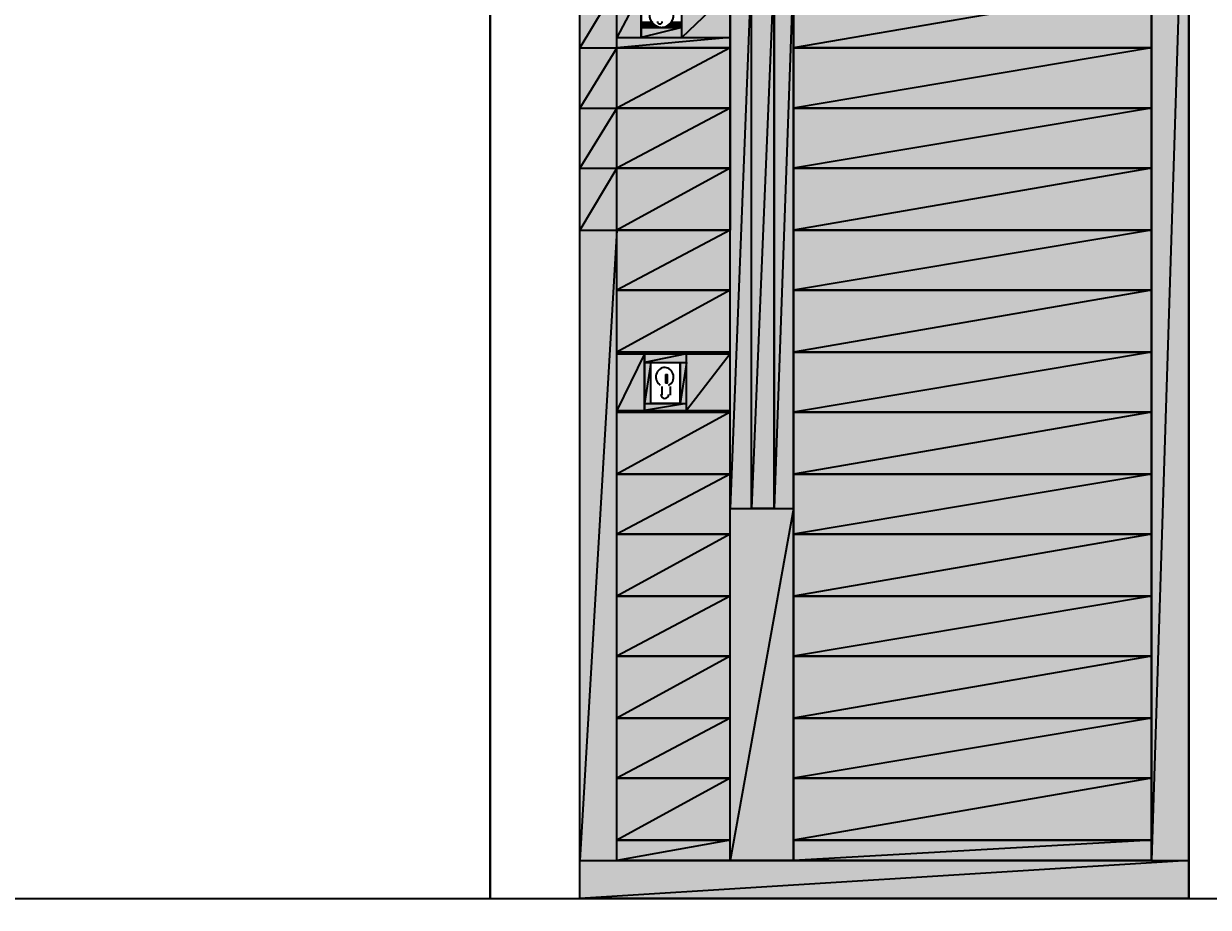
# Model space of a CAD drawing. Header units: millimetres. Extents: x -973 to 28250, y -35942 to 8545.
# Drawn here: x 3122 to 5009, y -34514 to -33107 of the extents above; entities that cross this region are included whole.
import ezdxf

# ---------------------------------------------------------------- set-up
doc = ezdxf.new("R2010")
doc.units = ezdxf.units.MM
for name, color, linetype in [('R02_DUVAR', 7, 'Continuous'), ('R02_KOT', 4, 'Continuous'), ('R02_OLCU', 4, 'Continuous'), ('R02_PENCERE', 4, 'Continuous')]:
    doc.layers.add(name, color=color, linetype=linetype)
doc.styles.get("Standard").update_dxf_attribs({"font": 'Arial.ttf'})
doc.dimstyles.new('ISO-25', dxfattribs={"dimtxt": 12, "dimasz": 3, "dimexe": 1.25, "dimexo": 0.625, "dimgap": 4, "dimtad": 1, "dimtxsty": 'Standard', "dimcen": 2.5, "dimadec": 0, "dimazin": 0, "dimtfac": 1, "dimtmove": 0, "dimatfit": 3, "dimfxl": 1, "dimarcsym": 0})

# ---------------------------------------------------------------- blocks, each defined once
blk = doc.blocks.new('kaynak-on-kapi')
at = {"true_color": 0x636466}
h = blk.add_hatch(color=251, dxfattribs=at)
h.paths.add_polyline_path([(64.49, 129.35), (68.7, 129.35), (64.49, 4.02)])
h.paths.add_polyline_path([(68.7, 129.35), (64.49, 4.02), (68.7, 4.02)])
h = blk.add_hatch(color=251, dxfattribs=at)
h.paths.add_polyline_path([(16.99, 99.39), (19.37, 99.39), (16.99, 41.47)])
h.paths.add_polyline_path([(19.37, 99.39), (16.99, 41.47), (19.37, 41.47)])
at = {"true_color": 0x502a10}
h = blk.add_hatch(color=38, dxfattribs=at)
h.paths.add_polyline_path([(19.37, 99.39), (21.92, 99.39), (19.37, 41.47)])
h.paths.add_polyline_path([(21.92, 99.39), (19.37, 41.47), (21.92, 41.47)])
at = {"true_color": 0x636466}
h = blk.add_hatch(color=251, dxfattribs=at)
h.paths.add_polyline_path([(21.92, 99.39), (24.12, 99.39), (21.92, 41.47)])
h.paths.add_polyline_path([(24.12, 99.39), (21.92, 41.47), (24.12, 41.47)])
h = blk.add_hatch(color=251, dxfattribs=at)
h.paths.add_polyline_path([(0, 97.02), (4.2, 97.02), (0, 90.44)])
h.paths.add_polyline_path([(4.2, 97.02), (0, 90.44), (4.2, 90.44)])
at = {"true_color": 0x502a10}
h = blk.add_hatch(color=38, dxfattribs=at)
h.paths.add_polyline_path([(24.12, 97.02), (64.49, 97.02), (24.12, 90.44)])
h.paths.add_polyline_path([(64.49, 97.02), (24.12, 90.44), (64.49, 90.44)])
h = blk.add_hatch(color=38, dxfattribs=at)
h.paths.add_polyline_path([(4.2, 96.47), (6.94, 96.47), (4.2, 91.54)])
h.paths.add_polyline_path([(6.94, 96.47), (4.2, 91.54), (6.94, 91.54)])
h = blk.add_hatch(color=38, dxfattribs=at)
h.paths.add_polyline_path([(11.51, 96.47), (16.99, 96.47), (11.51, 91.54)])
h.paths.add_polyline_path([(16.99, 96.47), (11.51, 91.54), (16.99, 91.54)])
at = {"true_color": 0x636466}
h = blk.add_hatch(color=251, dxfattribs=at)
h.paths.add_polyline_path([(6.94, 93.18), (8.22, 93.18), (6.94, 93)])
h.paths.add_polyline_path([(8.22, 93.18), (6.94, 93), (8.22, 93)])
h = blk.add_hatch(color=251, dxfattribs=at)
h.paths.add_polyline_path([(6.94, 93), (8.22, 93), (6.94, 92.81)])
h.paths.add_polyline_path([(8.22, 93), (6.94, 92.81), (8.4, 92.81)])
h = blk.add_hatch(color=251, dxfattribs=at)
h.paths.add_polyline_path([(6.94, 92.81), (8.59, 92.81), (6.94, 92.63)])
h.paths.add_polyline_path([(8.59, 92.81), (6.94, 92.63), (8.95, 92.63)])
h = blk.add_hatch(color=251, dxfattribs=at)
h.paths.add_polyline_path([(6.94, 92.81), (8.4, 92.81)])
h.paths.add_polyline_path([(8.4, 92.81), (6.94, 92.81), (8.59, 92.81)])
h = blk.add_hatch(color=251, dxfattribs=at)
h.paths.add_polyline_path([(6.94, 92.63), (11.51, 92.63), (6.94, 91.54)])
h.paths.add_polyline_path([(11.51, 92.63), (6.94, 91.54), (11.51, 91.54)])
h = blk.add_hatch(color=251, dxfattribs=at)
h.paths.add_polyline_path([(6.94, 92.63), (8.95, 92.63)])
h.paths.add_polyline_path([(8.95, 92.63), (6.94, 92.63), (9.14, 92.63)])
h = blk.add_hatch(color=251, dxfattribs=at)
h.paths.add_polyline_path([(9.32, 92.63), (11.51, 92.63)])
h.paths.add_polyline_path([(9.32, 92.63), (11.51, 92.63), (9.68, 92.63)])
h = blk.add_hatch(color=251, dxfattribs=at)
h.paths.add_polyline_path([(9.87, 92.81), (11.51, 92.81), (9.68, 92.63)])
h.paths.add_polyline_path([(11.51, 92.81), (9.68, 92.63), (11.51, 92.63)])
h = blk.add_hatch(color=251, dxfattribs=at)
h.paths.add_polyline_path([(9.87, 92.81), (11.51, 92.81)])
h.paths.add_polyline_path([(9.87, 92.81), (11.51, 92.81), (10.05, 92.81)])
h = blk.add_hatch(color=251, dxfattribs=at)
h.paths.add_polyline_path([(10.23, 93), (11.51, 93), (10.05, 92.81)])
h.paths.add_polyline_path([(11.51, 93), (10.05, 92.81), (11.51, 92.81)])
h = blk.add_hatch(color=251, dxfattribs=at)
h.paths.add_polyline_path([(10.41, 93.18), (11.51, 93.18), (10.23, 93)])
h.paths.add_polyline_path([(11.51, 93.18), (10.23, 93), (11.51, 93)])
at = {"true_color": 0x502a10}
h = blk.add_hatch(color=38, dxfattribs=at)
h.paths.add_polyline_path([(4.2, 91.54), (16.99, 91.54), (4.2, 90.44)])
h.paths.add_polyline_path([(16.99, 91.54), (4.2, 90.44), (16.99, 90.44)])
at = {"true_color": 0x636466}
h = blk.add_hatch(color=251, dxfattribs=at)
h.paths.add_polyline_path([(0, 90.44), (4.2, 90.44), (0, 84.04)])
h.paths.add_polyline_path([(4.2, 90.44), (0, 84.04), (4.2, 84.04)])
at = {"true_color": 0x502a10}
h = blk.add_hatch(color=38, dxfattribs=at)
h.paths.add_polyline_path([(4.2, 90.44), (16.99, 90.44), (4.2, 84.04)])
h.paths.add_polyline_path([(16.99, 90.44), (4.2, 84.04), (16.99, 84.04)])
h = blk.add_hatch(color=38, dxfattribs=at)
h.paths.add_polyline_path([(24.12, 90.44), (64.49, 90.44), (24.12, 84.04)])
h.paths.add_polyline_path([(64.49, 90.44), (24.12, 84.04), (64.49, 84.04)])
at = {"true_color": 0x636466}
h = blk.add_hatch(color=251, dxfattribs=at)
h.paths.add_polyline_path([(0, 84.04), (4.2, 84.04), (0, 77.65)])
h.paths.add_polyline_path([(4.2, 84.04), (0, 77.65), (4.2, 77.65)])
at = {"true_color": 0x502a10}
h = blk.add_hatch(color=38, dxfattribs=at)
h.paths.add_polyline_path([(4.2, 84.04), (16.99, 84.04), (4.2, 77.65)])
h.paths.add_polyline_path([(16.99, 84.04), (4.2, 77.65), (16.99, 77.65)])
h = blk.add_hatch(color=38, dxfattribs=at)
h.paths.add_polyline_path([(24.12, 84.04), (64.49, 84.04), (24.12, 77.65)])
h.paths.add_polyline_path([(64.49, 84.04), (24.12, 77.65), (64.49, 77.65)])
at = {"true_color": 0x636466}
h = blk.add_hatch(color=251, dxfattribs=at)
h.paths.add_polyline_path([(0, 77.65), (4.2, 77.65), (0, 71.07)])
h.paths.add_polyline_path([(4.2, 77.65), (0, 71.07), (4.2, 71.07)])
at = {"true_color": 0x502a10}
h = blk.add_hatch(color=38, dxfattribs=at)
h.paths.add_polyline_path([(4.2, 77.65), (16.99, 77.65), (4.2, 71.07)])
h.paths.add_polyline_path([(16.99, 77.65), (4.2, 71.07), (16.99, 71.07)])
h = blk.add_hatch(color=38, dxfattribs=at)
h.paths.add_polyline_path([(24.12, 77.65), (64.49, 77.65), (24.12, 71.07)])
h.paths.add_polyline_path([(64.49, 77.65), (24.12, 71.07), (64.49, 71.07)])
at = {"true_color": 0x636466}
h = blk.add_hatch(color=251, dxfattribs=at)
h.paths.add_polyline_path([(0, 71.07), (4.2, 71.07), (0, 4.02)])
h.paths.add_polyline_path([(4.2, 71.07), (0, 4.02), (4.2, 4.02)])
at = {"true_color": 0x502a10}
h = blk.add_hatch(color=38, dxfattribs=at)
h.paths.add_polyline_path([(4.2, 71.07), (16.99, 71.07), (4.2, 64.68)])
h.paths.add_polyline_path([(16.99, 71.07), (4.2, 64.68), (16.99, 64.68)])
h = blk.add_hatch(color=38, dxfattribs=at)
h.paths.add_polyline_path([(24.12, 71.07), (64.49, 71.07), (24.12, 64.68)])
h.paths.add_polyline_path([(64.49, 71.07), (24.12, 64.68), (64.49, 64.68)])
h = blk.add_hatch(color=38, dxfattribs=at)
h.paths.add_polyline_path([(4.2, 64.68), (16.99, 64.68), (4.2, 58.1)])
h.paths.add_polyline_path([(16.99, 64.68), (4.2, 58.1), (16.99, 58.1)])
h = blk.add_hatch(color=38, dxfattribs=at)
h.paths.add_polyline_path([(24.12, 64.68), (64.49, 64.68), (24.12, 58.1)])
h.paths.add_polyline_path([(64.49, 64.68), (24.12, 58.1), (64.49, 58.1)])
h = blk.add_hatch(color=38, dxfattribs=at)
h.paths.add_polyline_path([(4.2, 58.1), (16.99, 58.1), (4.2, 57.92)])
h.paths.add_polyline_path([(16.99, 58.1), (4.2, 57.92), (16.99, 57.92)])
h = blk.add_hatch(color=38, dxfattribs=at)
h.paths.add_polyline_path([(24.12, 58.1), (64.49, 58.1), (24.12, 51.71)])
h.paths.add_polyline_path([(64.49, 58.1), (24.12, 51.71), (64.49, 51.71)])
h = blk.add_hatch(color=38, dxfattribs=at)
h.paths.add_polyline_path([(4.2, 57.92), (7.31, 57.92), (4.2, 51.89)])
h.paths.add_polyline_path([(7.31, 57.92), (4.2, 51.89), (7.31, 51.89)])
at = {"true_color": 0x636466}
h = blk.add_hatch(color=251, dxfattribs=at)
h.paths.add_polyline_path([(7.31, 57.92), (12.06, 57.92), (7.31, 57)])
h.paths.add_polyline_path([(12.06, 57.92), (7.31, 57), (12.06, 57)])
h = blk.add_hatch(color=251, dxfattribs=at)
h.paths.add_polyline_path([(7.31, 57), (8.04, 57), (7.31, 52.62)])
h.paths.add_polyline_path([(8.04, 57), (7.31, 52.62), (8.04, 52.62)])
h = blk.add_hatch(color=251, dxfattribs=at)
h.paths.add_polyline_path([(11.33, 57), (12.06, 57), (11.33, 52.62)])
h.paths.add_polyline_path([(12.06, 57), (11.33, 52.62), (12.06, 52.62)])
at = {"true_color": 0x502a10}
h = blk.add_hatch(color=38, dxfattribs=at)
h.paths.add_polyline_path([(12.06, 57.92), (16.99, 57.92), (12.06, 51.89)])
h.paths.add_polyline_path([(16.99, 57.92), (12.06, 51.89), (16.99, 51.89)])
h = blk.add_hatch(color=38, dxfattribs=at)
h.paths.add_polyline_path([(4.2, 51.89), (16.99, 51.89), (4.2, 51.71)])
h.paths.add_polyline_path([(16.99, 51.89), (4.2, 51.71), (16.99, 51.71)])
h = blk.add_hatch(color=38, dxfattribs=at)
h.paths.add_polyline_path([(4.2, 51.71), (16.99, 51.71), (4.2, 45.13)])
h.paths.add_polyline_path([(16.99, 51.71), (4.2, 45.13), (16.99, 45.13)])
at = {"true_color": 0x636466}
h = blk.add_hatch(color=251, dxfattribs=at)
h.paths.add_polyline_path([(7.31, 52.62), (12.06, 52.62), (7.31, 51.89)])
h.paths.add_polyline_path([(12.06, 52.62), (7.31, 51.89), (12.06, 51.89)])
at = {"true_color": 0x502a10}
h = blk.add_hatch(color=38, dxfattribs=at)
h.paths.add_polyline_path([(24.12, 51.71), (64.49, 51.71), (24.12, 45.13)])
h.paths.add_polyline_path([(64.49, 51.71), (24.12, 45.13), (64.49, 45.13)])
h = blk.add_hatch(color=38, dxfattribs=at)
h.paths.add_polyline_path([(4.2, 45.13), (16.99, 45.13), (4.2, 38.73)])
h.paths.add_polyline_path([(16.99, 45.13), (4.2, 38.73), (16.99, 38.73)])
h = blk.add_hatch(color=38, dxfattribs=at)
h.paths.add_polyline_path([(24.12, 45.13), (64.49, 45.13), (24.12, 38.73)])
h.paths.add_polyline_path([(64.49, 45.13), (24.12, 38.73), (64.49, 38.73)])
at = {"true_color": 0x636466}
h = blk.add_hatch(color=251, dxfattribs=at)
h.paths.add_polyline_path([(16.99, 41.47), (24.12, 41.47), (16.99, 4.02)])
h.paths.add_polyline_path([(24.12, 41.47), (16.99, 4.02), (24.12, 4.02)])
at = {"true_color": 0x502a10}
h = blk.add_hatch(color=38, dxfattribs=at)
h.paths.add_polyline_path([(4.2, 38.73), (16.99, 38.73), (4.2, 32.16)])
h.paths.add_polyline_path([(16.99, 38.73), (4.2, 32.16), (16.99, 32.16)])
h = blk.add_hatch(color=38, dxfattribs=at)
h.paths.add_polyline_path([(24.12, 38.73), (64.49, 38.73), (24.12, 32.16)])
h.paths.add_polyline_path([(64.49, 38.73), (24.12, 32.16), (64.49, 32.16)])
h = blk.add_hatch(color=38, dxfattribs=at)
h.paths.add_polyline_path([(4.2, 32.16), (16.99, 32.16), (4.2, 25.76)])
h.paths.add_polyline_path([(16.99, 32.16), (4.2, 25.76), (16.99, 25.76)])
h = blk.add_hatch(color=38, dxfattribs=at)
h.paths.add_polyline_path([(24.12, 32.16), (64.49, 32.16), (24.12, 25.76)])
h.paths.add_polyline_path([(64.49, 32.16), (24.12, 25.76), (64.49, 25.76)])
h = blk.add_hatch(color=38, dxfattribs=at)
h.paths.add_polyline_path([(4.2, 25.76), (16.99, 25.76), (4.2, 19.18)])
h.paths.add_polyline_path([(16.99, 25.76), (4.2, 19.18), (16.99, 19.18)])
h = blk.add_hatch(color=38, dxfattribs=at)
h.paths.add_polyline_path([(24.12, 25.76), (64.49, 25.76), (24.12, 19.18)])
h.paths.add_polyline_path([(64.49, 25.76), (24.12, 19.18), (64.49, 19.18)])
h = blk.add_hatch(color=38, dxfattribs=at)
h.paths.add_polyline_path([(4.2, 19.18), (16.99, 19.18), (4.2, 12.79)])
h.paths.add_polyline_path([(16.99, 19.18), (4.2, 12.79), (16.99, 12.79)])
h = blk.add_hatch(color=38, dxfattribs=at)
h.paths.add_polyline_path([(24.12, 19.18), (64.49, 19.18), (24.12, 12.79)])
h.paths.add_polyline_path([(64.49, 19.18), (24.12, 12.79), (64.49, 12.79)])
h = blk.add_hatch(color=38, dxfattribs=at)
h.paths.add_polyline_path([(4.2, 12.79), (16.99, 12.79), (4.2, 6.21)])
h.paths.add_polyline_path([(16.99, 12.79), (4.2, 6.21), (16.99, 6.21)])
h = blk.add_hatch(color=38, dxfattribs=at)
h.paths.add_polyline_path([(24.12, 12.79), (64.49, 12.79), (24.12, 6.21)])
h.paths.add_polyline_path([(64.49, 12.79), (24.12, 6.21), (64.49, 6.21)])
h = blk.add_hatch(color=38, dxfattribs=at)
h.paths.add_polyline_path([(4.2, 6.21), (16.99, 6.21), (4.2, 4.02)])
h.paths.add_polyline_path([(16.99, 6.21), (4.2, 4.02), (16.99, 4.02)])
h = blk.add_hatch(color=38, dxfattribs=at)
h.paths.add_polyline_path([(24.12, 6.21), (64.49, 6.21), (24.12, 4.02)])
h.paths.add_polyline_path([(64.49, 6.21), (24.12, 4.02), (64.49, 4.02)])
at = {"true_color": 0x636466}
h = blk.add_hatch(color=251, dxfattribs=at)
h.paths.add_polyline_path([(0, 4.02), (68.7, 4.02), (0, 0)])
h.paths.add_polyline_path([(68.7, 4.02), (0, 0), (68.7, 0)])
at = {"color": 7, "linetype": 'Continuous', "lineweight": 25, "ltscale": 0.5}
for p, q in [((16.99, 90.44), (4.2, 90.44)), ((64.49, 90.44), (24.12, 90.44)), ((16.99, 84.04), (4.2, 84.04)), ((64.49, 84.04), (24.12, 84.04)), ((16.99, 77.65), (4.2, 77.65)), ((64.49, 77.65), (24.12, 77.65)), ((16.99, 71.07), (4.2, 71.07)), ((64.49, 71.07), (24.12, 71.07)), ((64.49, 71.07), (24.12, 71.07)), ((16.99, 64.68), (4.2, 64.68)), ((64.49, 64.68), (24.12, 64.68)), ((16.99, 58.1), (4.2, 58.1)), ((64.49, 58.1), (24.12, 58.1)), ((9.68, 55.72), (9.68, 54.81)), ((9.32, 53.53), (9.32, 54.45)), ((10.23, 53.53), (10.23, 54.45)), ((16.99, 51.71), (4.2, 51.71)), ((64.49, 51.71), (24.12, 51.71)), ((16.99, 45.13), (4.2, 45.13)), ((64.49, 45.13), (24.12, 45.13)), ((16.99, 38.73), (4.2, 38.73)), ((64.49, 38.73), (24.12, 38.73)), ((16.99, 32.16), (4.2, 32.16)), ((64.49, 32.16), (24.12, 32.16)), ((16.99, 25.76), (4.2, 25.76)), ((64.49, 25.76), (24.12, 25.76)), ((16.99, 19.18), (4.2, 19.18)), ((64.49, 19.18), (24.12, 19.18)), ((16.99, 12.79), (4.2, 12.79)), ((64.49, 12.79), (24.12, 12.79)), ((16.99, 6.21), (4.2, 6.21)), ((64.49, 6.21), (24.12, 6.21)), ((68.7, 0), (0, 0))]:
    blk.add_line(p, q, dxfattribs=at)
at = {"color": 7, "linetype": 'Continuous', "lineweight": 25}
for points in [[(68.7, 0), (0, 0), (0, 133.56), (68.7, 133.56)], [(64.49, 4.02), (4.2, 4.02), (4.2, 129.35), (64.49, 129.35)], [(24.12, 4.02), (16.99, 4.02), (16.99, 129.35), (24.12, 129.35)], [(21.92, 41.47), (19.37, 41.47), (19.37, 99.39), (21.92, 99.39)], [(4.2, 97.02), (16.99, 97.02), (16.99, 90.44), (4.2, 90.44)], [(24.12, 97.02), (64.49, 97.02), (64.49, 90.44), (24.12, 90.44)], [(11.51, 96.47), (6.94, 96.47), (6.94, 91.54), (11.51, 91.54)], [(11.51, 96.47), (6.94, 96.47), (6.94, 91.54), (11.51, 91.54)], [(4.2, 90.44), (16.99, 90.44), (16.99, 84.04), (4.2, 84.04)], [(24.12, 90.44), (64.49, 90.44), (64.49, 84.04), (24.12, 84.04)], [(4.2, 84.04), (16.99, 84.04), (16.99, 77.65), (4.2, 77.65)], [(24.12, 84.04), (64.49, 84.04), (64.49, 77.65), (24.12, 77.65)], [(4.2, 77.65), (16.99, 77.65), (16.99, 71.07), (4.2, 71.07)], [(24.12, 77.65), (64.49, 77.65), (64.49, 71.07), (24.12, 71.07)], [(24.12, 71.07), (64.49, 71.07), (64.49, 64.68), (24.12, 64.68)], [(24.12, 64.68), (64.49, 64.68), (64.49, 58.1), (24.12, 58.1)], [(24.12, 58.1), (64.49, 58.1), (64.49, 51.71), (24.12, 51.71)], [(12.06, 57.92), (7.31, 57.92), (7.31, 51.89), (12.06, 51.89)], [(8.04, 57), (11.33, 57), (11.33, 52.62), (8.04, 52.62)], [(24.12, 51.71), (64.49, 51.71), (64.49, 45.13), (24.12, 45.13)], [(24.12, 45.13), (64.49, 45.13), (64.49, 38.73), (24.12, 38.73)], [(24.12, 38.73), (64.49, 38.73), (64.49, 32.16), (24.12, 32.16)], [(24.12, 32.16), (64.49, 32.16), (64.49, 25.76), (24.12, 25.76)], [(24.12, 25.76), (64.49, 25.76), (64.49, 19.18), (24.12, 19.18)], [(24.12, 19.18), (64.49, 19.18), (64.49, 12.79), (24.12, 12.79)], [(24.12, 12.79), (64.49, 12.79), (64.49, 6.21), (24.12, 6.21)], [(24.12, 6.21), (64.49, 6.21), (64.49, 4.02), (24.12, 4.02)]]:
    blk.add_lwpolyline(points, close=True, dxfattribs=at)
at = {"color": 251, "linetype": 'Continuous', "lineweight": -2, "true_color": 0x636466}
for points in [[(68.7, 129.35), (64.49, 4.02), (68.7, 4.02)], [(64.49, 129.35), (68.7, 129.35), (64.49, 4.02)], [(19.37, 99.39), (16.99, 41.47), (19.37, 41.47)], [(16.99, 99.39), (19.37, 99.39), (16.99, 41.47)], [(24.12, 99.39), (21.92, 41.47), (24.12, 41.47)], [(21.92, 99.39), (24.12, 99.39), (21.92, 41.47)], [(4.2, 97.02), (0, 90.44), (4.2, 90.44)], [(0, 97.02), (4.2, 97.02), (0, 90.44)], [(8.22, 93.18), (6.94, 93), (8.22, 93)], [(6.94, 93.18), (8.22, 93.18), (6.94, 93)], [(8.22, 93), (6.94, 92.81), (8.4, 92.81)], [(6.94, 93), (8.22, 93), (6.94, 92.81)], [(8.59, 92.81), (6.94, 92.63), (8.95, 92.63)], [(6.94, 92.81), (8.59, 92.81), (6.94, 92.63)], [(8.4, 92.81), (6.94, 92.81), (8.59, 92.81)], [(6.94, 92.81), (8.4, 92.81)], [(11.51, 92.63), (6.94, 91.54), (11.51, 91.54)], [(6.94, 92.63), (11.51, 92.63), (6.94, 91.54)], [(8.95, 92.63), (6.94, 92.63), (9.14, 92.63)], [(6.94, 92.63), (8.95, 92.63)], [(9.32, 92.63), (11.51, 92.63), (9.68, 92.63)], [(9.32, 92.63), (9.32, 92.63), (11.51, 92.63)], [(11.51, 92.81), (9.68, 92.63), (11.51, 92.63)], [(9.87, 92.81), (11.51, 92.81), (9.68, 92.63)], [(9.87, 92.81), (11.51, 92.81), (10.05, 92.81)], [(9.87, 92.81), (9.87, 92.81), (11.51, 92.81)], [(11.51, 93), (10.05, 92.81), (11.51, 92.81)], [(10.23, 93), (11.51, 93), (10.05, 92.81)], [(11.51, 93.18), (10.23, 93), (11.51, 93)], [(10.41, 93.18), (11.51, 93.18), (10.23, 93)], [(4.2, 90.44), (0, 84.04), (4.2, 84.04)], [(0, 90.44), (4.2, 90.44), (0, 84.04)], [(4.2, 84.04), (0, 77.65), (4.2, 77.65)], [(0, 84.04), (4.2, 84.04), (0, 77.65)], [(4.2, 77.65), (0, 71.07), (4.2, 71.07)], [(0, 77.65), (4.2, 77.65), (0, 71.07)], [(4.2, 71.07), (0, 4.02), (4.2, 4.02)], [(0, 71.07), (4.2, 71.07), (0, 4.02)], [(12.06, 57.92), (7.31, 57), (12.06, 57)], [(7.31, 57.92), (12.06, 57.92), (7.31, 57)], [(8.04, 57), (7.31, 52.62), (8.04, 52.62)], [(7.31, 57), (8.04, 57), (7.31, 52.62)], [(12.06, 57), (11.33, 52.62), (12.06, 52.62)], [(11.33, 57), (12.06, 57), (11.33, 52.62)], [(12.06, 52.62), (7.31, 51.89), (12.06, 51.89)], [(7.31, 52.62), (12.06, 52.62), (7.31, 51.89)], [(24.12, 41.47), (16.99, 4.02), (24.12, 4.02)], [(16.99, 41.47), (24.12, 41.47), (16.99, 4.02)], [(68.7, 4.02), (0, 0), (68.7, 0)], [(0, 4.02), (68.7, 4.02), (0, 0)]]:
    blk.add_lwpolyline(points, close=True, dxfattribs=at)
at = {"color": 38, "linetype": 'Continuous', "lineweight": -2, "true_color": 0x502a10}
for points in [[(21.92, 99.39), (19.37, 41.47), (21.92, 41.47)], [(19.37, 99.39), (21.92, 99.39), (19.37, 41.47)], [(64.49, 97.02), (24.12, 90.44), (64.49, 90.44)], [(24.12, 97.02), (64.49, 97.02), (24.12, 90.44)], [(6.94, 96.47), (4.2, 91.54), (6.94, 91.54)], [(4.2, 96.47), (6.94, 96.47), (4.2, 91.54)], [(16.99, 96.47), (11.51, 91.54), (16.99, 91.54)], [(11.51, 96.47), (16.99, 96.47), (11.51, 91.54)], [(16.99, 91.54), (4.2, 90.44), (16.99, 90.44)], [(4.2, 91.54), (16.99, 91.54), (4.2, 90.44)], [(16.99, 90.44), (4.2, 84.04), (16.99, 84.04)], [(4.2, 90.44), (16.99, 90.44), (4.2, 84.04)], [(64.49, 90.44), (24.12, 84.04), (64.49, 84.04)], [(24.12, 90.44), (64.49, 90.44), (24.12, 84.04)], [(16.99, 84.04), (4.2, 77.65), (16.99, 77.65)], [(4.2, 84.04), (16.99, 84.04), (4.2, 77.65)], [(64.49, 84.04), (24.12, 77.65), (64.49, 77.65)], [(24.12, 84.04), (64.49, 84.04), (24.12, 77.65)], [(16.99, 77.65), (4.2, 71.07), (16.99, 71.07)], [(4.2, 77.65), (16.99, 77.65), (4.2, 71.07)], [(64.49, 77.65), (24.12, 71.07), (64.49, 71.07)], [(24.12, 77.65), (64.49, 77.65), (24.12, 71.07)], [(16.99, 71.07), (4.2, 64.68), (16.99, 64.68)], [(4.2, 71.07), (16.99, 71.07), (4.2, 64.68)], [(64.49, 71.07), (24.12, 64.68), (64.49, 64.68)], [(24.12, 71.07), (64.49, 71.07), (24.12, 64.68)], [(16.99, 64.68), (4.2, 58.1), (16.99, 58.1)], [(4.2, 64.68), (16.99, 64.68), (4.2, 58.1)], [(64.49, 64.68), (24.12, 58.1), (64.49, 58.1)], [(24.12, 64.68), (64.49, 64.68), (24.12, 58.1)], [(16.99, 58.1), (4.2, 57.92), (16.99, 57.92)], [(4.2, 58.1), (16.99, 58.1), (4.2, 57.92)], [(64.49, 58.1), (24.12, 51.71), (64.49, 51.71)], [(24.12, 58.1), (64.49, 58.1), (24.12, 51.71)], [(7.31, 57.92), (4.2, 51.89), (7.31, 51.89)], [(4.2, 57.92), (7.31, 57.92), (4.2, 51.89)], [(16.99, 57.92), (12.06, 51.89), (16.99, 51.89)], [(12.06, 57.92), (16.99, 57.92), (12.06, 51.89)], [(16.99, 51.89), (4.2, 51.71), (16.99, 51.71)], [(4.2, 51.89), (16.99, 51.89), (4.2, 51.71)], [(16.99, 51.71), (4.2, 45.13), (16.99, 45.13)], [(4.2, 51.71), (16.99, 51.71), (4.2, 45.13)], [(64.49, 51.71), (24.12, 45.13), (64.49, 45.13)], [(24.12, 51.71), (64.49, 51.71), (24.12, 45.13)], [(16.99, 45.13), (4.2, 38.73), (16.99, 38.73)], [(4.2, 45.13), (16.99, 45.13), (4.2, 38.73)], [(64.49, 45.13), (24.12, 38.73), (64.49, 38.73)], [(24.12, 45.13), (64.49, 45.13), (24.12, 38.73)], [(16.99, 38.73), (4.2, 32.16), (16.99, 32.16)], [(4.2, 38.73), (16.99, 38.73), (4.2, 32.16)], [(64.49, 38.73), (24.12, 32.16), (64.49, 32.16)], [(24.12, 38.73), (64.49, 38.73), (24.12, 32.16)], [(16.99, 32.16), (4.2, 25.76), (16.99, 25.76)], [(4.2, 32.16), (16.99, 32.16), (4.2, 25.76)], [(64.49, 32.16), (24.12, 25.76), (64.49, 25.76)], [(24.12, 32.16), (64.49, 32.16), (24.12, 25.76)], [(16.99, 25.76), (4.2, 19.18), (16.99, 19.18)], [(4.2, 25.76), (16.99, 25.76), (4.2, 19.18)], [(64.49, 25.76), (24.12, 19.18), (64.49, 19.18)], [(24.12, 25.76), (64.49, 25.76), (24.12, 19.18)], [(16.99, 19.18), (4.2, 12.79), (16.99, 12.79)], [(4.2, 19.18), (16.99, 19.18), (4.2, 12.79)], [(64.49, 19.18), (24.12, 12.79), (64.49, 12.79)], [(24.12, 19.18), (64.49, 19.18), (24.12, 12.79)], [(16.99, 12.79), (4.2, 6.21), (16.99, 6.21)], [(4.2, 12.79), (16.99, 12.79), (4.2, 6.21)], [(64.49, 12.79), (24.12, 6.21), (64.49, 6.21)], [(24.12, 12.79), (64.49, 12.79), (24.12, 6.21)], [(16.99, 6.21), (4.2, 4.02), (16.99, 4.02)], [(4.2, 6.21), (16.99, 6.21), (4.2, 4.02)], [(64.49, 6.21), (24.12, 4.02), (64.49, 4.02)], [(24.12, 6.21), (64.49, 6.21), (24.12, 4.02)]]:
    blk.add_lwpolyline(points, close=True, dxfattribs=at)
at = {"color": 7, "linetype": 'Continuous', "lineweight": 25}
blk.add_lwpolyline([(9.68, 55.72), (9.87, 55.72), (9.87, 54.81), (9.68, 54.81)], dxfattribs=at)
for points in [[(7.86, 94), (7.86, 93.24), (8.47, 92.63), (9.23, 92.63)], [(7.86, 94), (7.86, 93.24), (8.47, 92.63), (9.23, 92.63)], [(8.77, 93.27), (8.77, 93.12), (8.89, 93), (9.04, 93)], [(8.77, 93.27), (8.77, 93.12), (8.89, 93), (9.04, 93)], [(9.04, 93), (9.2, 93), (9.32, 93.12), (9.32, 93.27)], [(9.04, 93), (9.18, 92.99), (9.31, 93.11), (9.32, 93.26)], [(9.23, 92.63), (9.98, 92.63), (10.6, 93.24), (10.6, 94)], [(9.23, 92.63), (9.98, 92.63), (10.6, 93.24), (10.6, 94)], [(8.63, 55.73), (8.5, 55.28), (8.69, 54.81), (9.09, 54.58)], [(9.63, 56.46), (9.17, 56.47), (8.75, 56.17), (8.63, 55.73)], [(10.57, 55.66), (10.48, 56.11), (10.09, 56.44), (9.63, 56.46)], [(10.03, 54.55), (10.45, 54.75), (10.67, 55.21), (10.57, 55.66)], [(9.14, 53.62), (9.14, 53.37), (9.34, 53.17), (9.59, 53.17)], [(9.59, 53.17), (9.84, 53.17), (10.05, 53.37), (10.05, 53.62)]]:
    blk.add_open_spline(points, degree=3, dxfattribs=at)
blk = doc.blocks.new('*D356')
at = {"layer": 'Defpoints', "color": 0, "transparency": 16777216}
for p in [(0, -34500), (12500, -34500), (12500, -35100)]:
    blk.add_point(p, dxfattribs=at)
at = {"layer": 'R02_OLCU', "color": 4, "lineweight": -2, "transparency": 16777216}
for p, q in [((0, -34560), (0, -35145)), ((12500, -34560), (12500, -35145)), ((80, -35100), (12420, -35100))]:
    blk.add_line(p, q, dxfattribs=at)
at = {"layer": 'R02_OLCU', "color": 4, "transparency": 16777216}
for points in [[(80, -35086.7), (80, -35113.3), (0, -35100)], [(12420, -35086.7), (12420, -35113.3), (12500, -35100)]]:
    blk.add_solid(points, dxfattribs=at)
at = {"layer": 'R02_OLCU', "color": 4, "transparency": 16777216, "insert": (6250, -34998.8), "char_height": 110, "attachment_point": 5}
blk.add_mtext('12500', dxfattribs=at)

msp = doc.modelspace()

# ---------------------------------------------------------------- linework, layer by layer
at = {"layer": 'R02_DUVAR'}
for points in [[(2610, -34500), (3865, -34500), (3865, -32000), (2610, -32000)], [(3865, -34500), (5120, -34500), (5120, -32000), (3865, -32000)]]:
    msp.add_lwpolyline(points, close=True, dxfattribs=at)
at = {"layer": 'R02_KOT'}
msp.add_line((0, -34500), (12500, -34500), dxfattribs=at)

# ---------------------------------------------------------------- block references
at = {"layer": 'R02_PENCERE', "xscale": 14.12003779, "yscale": 14.97487964}
msp.add_blockref('kaynak-on-kapi', (4007.5, -34500), dxfattribs=at)

# ---------------------------------------------------------------- dimensions: what is measured, and where the dimension line sits
at = {"layer": 'R02_OLCU'}
dim = msp.add_linear_dim(base=(12500, -35100), p1=(0, -34500), p2=(12500, -34500), dimstyle='ISO-25', override={"dimtxt": 110, "dimasz": 80, "dimexe": 45, "dimexo": 60, "dimgap": 45, "dimdec": 1, "dimclrd": 4, "dimclre": 4, "dimclrt": 4, "dimtix": 1, "dimatfit": 1}, dxfattribs=at)
dim.commit()
dim.dimension.update_dxf_attribs({"geometry": '*D356', "text_midpoint": (6250, -34998.84)})

doc.saveas('drawing.dxf')
